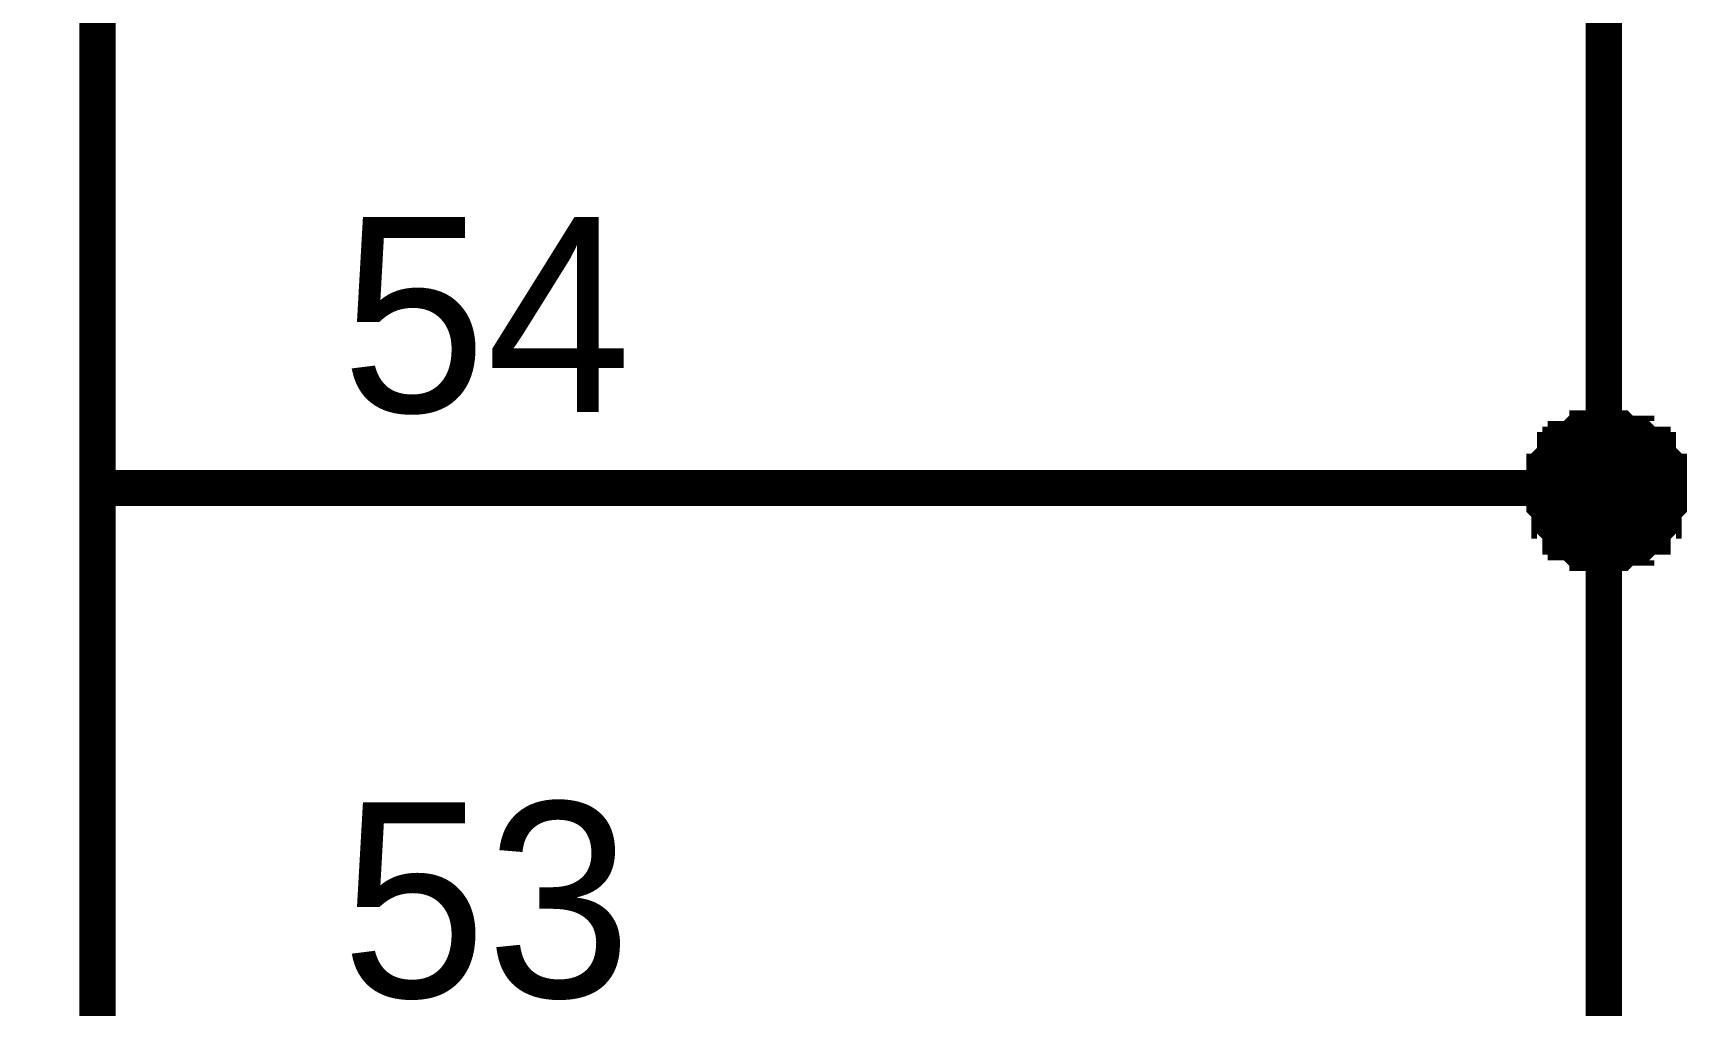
# Model space of a CAD drawing. Header units: millimetres. Extents: x 0 to 841, y 0 to 594.
# Drawn here: x 741.97 to 755.68, y 243.21 to 251.27 of the extents above; entities that cross this region are included whole.
import ezdxf

# ---------------------------------------------------------------- set-up
doc = ezdxf.new("R2010")
doc.units = ezdxf.units.MM
doc.layers.add('Sheet', color=255, linetype='Continuous')

msp = doc.modelspace()

# ---------------------------------------------------------------- linework, layer by layer
at = {"layer": 'Sheet', "const_width": 0.3}
msp.add_lwpolyline([(685.008, 322.469), (742.5, 322.469), (742.5, 147.467), (685.008, 147.467), (685.008, 322.469)], close=True, dxfattribs=at)
at = {"layer": 'Sheet'}
for points, const_width in [([(745.015, 267.489), (747.531, 267.489), (747.531, 267.489), (754.987, 267.489), (754.987, 247.5)], 0.3), ([(754.493, 247.5), (754.493, 247.545), (754.493, 247.545), (754.493, 247.59), (754.493, 247.59), (754.493, 247.635), (754.537, 247.635), (754.537, 247.68), (754.537, 247.68), (754.537, 247.725), (754.537, 247.725), (754.582, 247.77), (754.582, 247.77), (754.582, 247.814), (754.627, 247.814), (754.627, 247.814), (754.627, 247.859), (754.672, 247.859), (754.672, 247.859), (754.672, 247.904), (754.717, 247.904), (754.717, 247.904), (754.762, 247.949), (754.762, 247.949), (754.807, 247.949), (754.807, 247.949), (754.852, 247.949), (754.852, 247.994), (754.897, 247.994), (754.897, 247.994), (754.942, 247.994), (754.942, 247.994), (754.987, 247.994)], 0.3), ([(754.493, 247.5), (754.493, 247.545), (754.493, 247.545), (754.493, 247.59), (754.493, 247.59), (754.493, 247.635), (754.537, 247.635), (754.537, 247.68), (754.537, 247.68), (754.537, 247.725), (754.537, 247.725), (754.582, 247.77), (754.582, 247.77), (754.582, 247.814), (754.627, 247.814), (754.627, 247.814), (754.627, 247.859), (754.672, 247.859), (754.672, 247.859), (754.672, 247.904), (754.717, 247.904), (754.717, 247.904), (754.762, 247.949), (754.762, 247.949), (754.807, 247.949), (754.807, 247.949), (754.852, 247.949), (754.852, 247.994), (754.897, 247.994), (754.897, 247.994), (754.942, 247.994), (754.942, 247.994), (754.987, 247.994)], 0.3), ([(754.493, 247.5), (754.493, 247.545), (754.493, 247.545), (754.493, 247.59), (754.493, 247.59), (754.493, 247.635), (754.537, 247.635), (754.537, 247.68), (754.537, 247.68), (754.537, 247.725), (754.537, 247.725), (754.582, 247.77), (754.582, 247.77), (754.582, 247.814), (754.627, 247.814), (754.627, 247.814), (754.627, 247.859), (754.672, 247.859), (754.672, 247.859), (754.672, 247.904), (754.717, 247.904), (754.717, 247.904), (754.762, 247.949), (754.762, 247.949), (754.807, 247.949), (754.807, 247.949), (754.852, 247.949), (754.852, 247.994), (754.897, 247.994), (754.897, 247.994), (754.942, 247.994), (754.942, 247.994), (754.987, 247.994)], 0.3), ([(754.493, 247.5), (754.493, 247.545), (754.493, 247.545), (754.493, 247.59), (754.493, 247.59), (754.493, 247.635), (754.537, 247.635), (754.537, 247.68), (754.537, 247.68), (754.537, 247.725), (754.537, 247.725), (754.582, 247.77), (754.582, 247.77), (754.582, 247.814), (754.627, 247.814), (754.627, 247.814), (754.627, 247.859), (754.672, 247.859), (754.672, 247.859), (754.672, 247.904), (754.717, 247.904), (754.717, 247.904), (754.762, 247.949), (754.762, 247.949), (754.807, 247.949), (754.807, 247.949), (754.852, 247.949), (754.852, 247.994), (754.897, 247.994), (754.897, 247.994), (754.942, 247.994), (754.942, 247.994), (754.987, 247.994)], 0.3), ([(754.493, 247.5), (754.493, 247.545), (754.493, 247.545), (754.493, 247.59), (754.493, 247.59), (754.493, 247.635), (754.537, 247.635), (754.537, 247.68), (754.537, 247.68), (754.537, 247.725), (754.537, 247.725), (754.582, 247.77), (754.582, 247.77), (754.582, 247.814), (754.627, 247.814), (754.627, 247.814), (754.627, 247.859), (754.672, 247.859), (754.672, 247.859), (754.672, 247.904), (754.717, 247.904), (754.717, 247.904), (754.762, 247.949), (754.762, 247.949), (754.807, 247.949), (754.807, 247.949), (754.852, 247.949), (754.852, 247.994), (754.897, 247.994), (754.897, 247.994), (754.942, 247.994), (754.942, 247.994), (754.987, 247.994)], 0.3), ([(754.493, 247.5), (754.493, 247.545), (754.493, 247.545), (754.493, 247.59), (754.493, 247.59), (754.493, 247.635), (754.537, 247.635), (754.537, 247.68), (754.537, 247.68), (754.537, 247.725), (754.537, 247.725), (754.582, 247.77), (754.582, 247.77), (754.582, 247.814), (754.627, 247.814), (754.627, 247.814), (754.627, 247.859), (754.672, 247.859), (754.672, 247.859), (754.672, 247.904), (754.717, 247.904), (754.717, 247.904), (754.762, 247.949), (754.762, 247.949), (754.807, 247.949), (754.807, 247.949), (754.852, 247.949), (754.852, 247.994), (754.897, 247.994), (754.897, 247.994), (754.942, 247.994), (754.942, 247.994), (754.987, 247.994)], 0.3), ([(754.987, 247.994), (754.987, 247.994)], 0.3), ([(754.987, 247.994), (755.032, 247.994), (755.032, 247.994), (755.076, 247.994), (755.121, 247.994), (755.121, 247.994), (755.166, 247.949), (755.166, 247.949), (755.211, 247.949), (755.211, 247.949), (755.256, 247.949), (755.256, 247.904), (755.301, 247.904), (755.301, 247.904), (755.346, 247.859), (755.346, 247.859), (755.391, 247.859), (755.391, 247.814), (755.391, 247.814), (755.436, 247.814), (755.436, 247.77), (755.436, 247.77), (755.481, 247.725), (755.481, 247.725), (755.481, 247.68), (755.481, 247.68), (755.481, 247.635), (755.526, 247.635), (755.526, 247.59), (755.526, 247.59), (755.526, 247.545), (755.526, 247.545), (755.526, 247.5)], 0.3), ([(754.987, 247.994), (754.987, 247.994)], 0.3), ([(754.987, 247.994), (755.032, 247.994), (755.032, 247.994), (755.076, 247.994), (755.121, 247.994), (755.121, 247.994), (755.166, 247.949), (755.166, 247.949), (755.211, 247.949), (755.211, 247.949), (755.256, 247.949), (755.256, 247.904), (755.301, 247.904), (755.301, 247.904), (755.346, 247.859), (755.346, 247.859), (755.391, 247.859), (755.391, 247.814), (755.391, 247.814), (755.436, 247.814), (755.436, 247.77), (755.436, 247.77), (755.481, 247.725), (755.481, 247.725), (755.481, 247.68), (755.481, 247.68), (755.481, 247.635), (755.526, 247.635), (755.526, 247.59), (755.526, 247.59), (755.526, 247.545), (755.526, 247.545), (755.526, 247.5)], 0.3), ([(754.987, 247.994), (754.987, 247.994)], 0.3), ([(754.987, 247.994), (755.032, 247.994), (755.032, 247.994), (755.076, 247.994), (755.121, 247.994), (755.121, 247.994), (755.166, 247.949), (755.166, 247.949), (755.211, 247.949), (755.211, 247.949), (755.256, 247.949), (755.256, 247.904), (755.301, 247.904), (755.301, 247.904), (755.346, 247.859), (755.346, 247.859), (755.391, 247.859), (755.391, 247.814), (755.391, 247.814), (755.436, 247.814), (755.436, 247.77), (755.436, 247.77), (755.481, 247.725), (755.481, 247.725), (755.481, 247.68), (755.481, 247.68), (755.481, 247.635), (755.526, 247.635), (755.526, 247.59), (755.526, 247.59), (755.526, 247.545), (755.526, 247.545), (755.526, 247.5)], 0.3), ([(754.987, 247.994), (754.987, 247.994)], 0.3), ([(754.987, 247.994), (755.032, 247.994), (755.032, 247.994), (755.076, 247.994), (755.121, 247.994), (755.121, 247.994), (755.166, 247.949), (755.166, 247.949), (755.211, 247.949), (755.211, 247.949), (755.256, 247.949), (755.256, 247.904), (755.301, 247.904), (755.301, 247.904), (755.346, 247.859), (755.346, 247.859), (755.391, 247.859), (755.391, 247.814), (755.391, 247.814), (755.436, 247.814), (755.436, 247.77), (755.436, 247.77), (755.481, 247.725), (755.481, 247.725), (755.481, 247.68), (755.481, 247.68), (755.481, 247.635), (755.526, 247.635), (755.526, 247.59), (755.526, 247.59), (755.526, 247.545), (755.526, 247.545), (755.526, 247.5)], 0.3), ([(754.987, 247.994), (754.987, 247.994)], 0.3), ([(754.987, 247.994), (755.032, 247.994), (755.032, 247.994), (755.076, 247.994), (755.121, 247.994), (755.121, 247.994), (755.166, 247.949), (755.166, 247.949), (755.211, 247.949), (755.211, 247.949), (755.256, 247.949), (755.256, 247.904), (755.301, 247.904), (755.301, 247.904), (755.346, 247.859), (755.346, 247.859), (755.391, 247.859), (755.391, 247.814), (755.391, 247.814), (755.436, 247.814), (755.436, 247.77), (755.436, 247.77), (755.481, 247.725), (755.481, 247.725), (755.481, 247.68), (755.481, 247.68), (755.481, 247.635), (755.526, 247.635), (755.526, 247.59), (755.526, 247.59), (755.526, 247.545), (755.526, 247.545), (755.526, 247.5)], 0.3), ([(754.987, 247.994), (754.987, 247.994)], 0.3), ([(754.987, 247.994), (755.032, 247.994), (755.032, 247.994), (755.076, 247.994), (755.121, 247.994), (755.121, 247.994), (755.166, 247.949), (755.166, 247.949), (755.211, 247.949), (755.211, 247.949), (755.256, 247.949), (755.256, 247.904), (755.301, 247.904), (755.301, 247.904), (755.346, 247.859), (755.346, 247.859), (755.391, 247.859), (755.391, 247.814), (755.391, 247.814), (755.436, 247.814), (755.436, 247.77), (755.436, 247.77), (755.481, 247.725), (755.481, 247.725), (755.481, 247.68), (755.481, 247.68), (755.481, 247.635), (755.526, 247.635), (755.526, 247.59), (755.526, 247.59), (755.526, 247.545), (755.526, 247.545), (755.526, 247.5)], 0.3), ([(754.493, 247.5), (754.493, 247.545), (754.493, 247.545), (754.493, 247.59), (754.493, 247.59), (754.493, 247.635), (754.537, 247.635), (754.537, 247.68), (754.537, 247.68), (754.537, 247.725), (754.537, 247.725), (754.582, 247.77), (754.582, 247.77), (754.582, 247.814), (754.627, 247.814), (754.627, 247.814), (754.627, 247.859), (754.672, 247.859), (754.672, 247.859), (754.672, 247.904), (754.717, 247.904), (754.717, 247.904), (754.762, 247.949), (754.762, 247.949), (754.807, 247.949), (754.807, 247.949), (754.852, 247.949), (754.852, 247.994), (754.897, 247.994), (754.897, 247.994), (754.942, 247.994), (754.942, 247.994), (754.987, 247.994)], 0.0991), ([(754.493, 247.5), (754.493, 247.545), (754.493, 247.545), (754.493, 247.59), (754.493, 247.59), (754.493, 247.635), (754.537, 247.635), (754.537, 247.68), (754.537, 247.68), (754.537, 247.725), (754.537, 247.725), (754.582, 247.77), (754.582, 247.77), (754.582, 247.814), (754.627, 247.814), (754.627, 247.814), (754.627, 247.859), (754.672, 247.859), (754.672, 247.859), (754.672, 247.904), (754.717, 247.904), (754.717, 247.904), (754.762, 247.949), (754.762, 247.949), (754.807, 247.949), (754.807, 247.949), (754.852, 247.949), (754.852, 247.994), (754.897, 247.994), (754.897, 247.994), (754.942, 247.994), (754.942, 247.994), (754.987, 247.994)], 0.0991), ([(754.493, 247.5), (754.493, 247.545), (754.493, 247.545), (754.493, 247.59), (754.493, 247.59), (754.493, 247.635), (754.537, 247.635), (754.537, 247.68), (754.537, 247.68), (754.537, 247.725), (754.537, 247.725), (754.582, 247.77), (754.582, 247.77), (754.582, 247.814), (754.627, 247.814), (754.627, 247.814), (754.627, 247.859), (754.672, 247.859), (754.672, 247.859), (754.672, 247.904), (754.717, 247.904), (754.717, 247.904), (754.762, 247.949), (754.762, 247.949), (754.807, 247.949), (754.807, 247.949), (754.852, 247.949), (754.852, 247.994), (754.897, 247.994), (754.897, 247.994), (754.942, 247.994), (754.942, 247.994), (754.987, 247.994)], 0.0991), ([(754.493, 247.5), (754.493, 247.545), (754.493, 247.545), (754.493, 247.59), (754.493, 247.59), (754.493, 247.635), (754.537, 247.635), (754.537, 247.68), (754.537, 247.68), (754.537, 247.725), (754.537, 247.725), (754.582, 247.77), (754.582, 247.77), (754.582, 247.814), (754.627, 247.814), (754.627, 247.814), (754.627, 247.859), (754.672, 247.859), (754.672, 247.859), (754.672, 247.904), (754.717, 247.904), (754.717, 247.904), (754.762, 247.949), (754.762, 247.949), (754.807, 247.949), (754.807, 247.949), (754.852, 247.949), (754.852, 247.994), (754.897, 247.994), (754.897, 247.994), (754.942, 247.994), (754.942, 247.994), (754.987, 247.994)], 0.0991), ([(754.493, 247.5), (754.493, 247.545), (754.493, 247.545), (754.493, 247.59), (754.493, 247.59), (754.493, 247.635), (754.537, 247.635), (754.537, 247.68), (754.537, 247.68), (754.537, 247.725), (754.537, 247.725), (754.582, 247.77), (754.582, 247.77), (754.582, 247.814), (754.627, 247.814), (754.627, 247.814), (754.627, 247.859), (754.672, 247.859), (754.672, 247.859), (754.672, 247.904), (754.717, 247.904), (754.717, 247.904), (754.762, 247.949), (754.762, 247.949), (754.807, 247.949), (754.807, 247.949), (754.852, 247.949), (754.852, 247.994), (754.897, 247.994), (754.897, 247.994), (754.942, 247.994), (754.942, 247.994), (754.987, 247.994)], 0.0991), ([(754.493, 247.5), (754.493, 247.545), (754.493, 247.545), (754.493, 247.59), (754.493, 247.59), (754.493, 247.635), (754.537, 247.635), (754.537, 247.68), (754.537, 247.68), (754.537, 247.725), (754.537, 247.725), (754.582, 247.77), (754.582, 247.77), (754.582, 247.814), (754.627, 247.814), (754.627, 247.814), (754.627, 247.859), (754.672, 247.859), (754.672, 247.859), (754.672, 247.904), (754.717, 247.904), (754.717, 247.904), (754.762, 247.949), (754.762, 247.949), (754.807, 247.949), (754.807, 247.949), (754.852, 247.949), (754.852, 247.994), (754.897, 247.994), (754.897, 247.994), (754.942, 247.994), (754.942, 247.994), (754.987, 247.994)], 0.0991), ([(754.987, 247.994), (754.987, 247.994)], 0.0991), ([(754.987, 247.994), (755.032, 247.994), (755.032, 247.994), (755.076, 247.994), (755.121, 247.994), (755.121, 247.994), (755.166, 247.949), (755.166, 247.949), (755.211, 247.949), (755.211, 247.949), (755.256, 247.949), (755.256, 247.904), (755.301, 247.904), (755.301, 247.904), (755.346, 247.859), (755.346, 247.859), (755.391, 247.859), (755.391, 247.814), (755.391, 247.814), (755.436, 247.814), (755.436, 247.77), (755.436, 247.77), (755.481, 247.725), (755.481, 247.725), (755.481, 247.68), (755.481, 247.68), (755.481, 247.635), (755.526, 247.635), (755.526, 247.59), (755.526, 247.59), (755.526, 247.545), (755.526, 247.545), (755.526, 247.5)], 0.0991), ([(754.987, 247.994), (754.987, 247.994)], 0.0991), ([(754.987, 247.994), (755.032, 247.994), (755.032, 247.994), (755.076, 247.994), (755.121, 247.994), (755.121, 247.994), (755.166, 247.949), (755.166, 247.949), (755.211, 247.949), (755.211, 247.949), (755.256, 247.949), (755.256, 247.904), (755.301, 247.904), (755.301, 247.904), (755.346, 247.859), (755.346, 247.859), (755.391, 247.859), (755.391, 247.814), (755.391, 247.814), (755.436, 247.814), (755.436, 247.77), (755.436, 247.77), (755.481, 247.725), (755.481, 247.725), (755.481, 247.68), (755.481, 247.68), (755.481, 247.635), (755.526, 247.635), (755.526, 247.59), (755.526, 247.59), (755.526, 247.545), (755.526, 247.545), (755.526, 247.5)], 0.0991), ([(754.987, 247.994), (754.987, 247.994)], 0.0991), ([(754.987, 247.994), (755.032, 247.994), (755.032, 247.994), (755.076, 247.994), (755.121, 247.994), (755.121, 247.994), (755.166, 247.949), (755.166, 247.949), (755.211, 247.949), (755.211, 247.949), (755.256, 247.949), (755.256, 247.904), (755.301, 247.904), (755.301, 247.904), (755.346, 247.859), (755.346, 247.859), (755.391, 247.859), (755.391, 247.814), (755.391, 247.814), (755.436, 247.814), (755.436, 247.77), (755.436, 247.77), (755.481, 247.725), (755.481, 247.725), (755.481, 247.68), (755.481, 247.68), (755.481, 247.635), (755.526, 247.635), (755.526, 247.59), (755.526, 247.59), (755.526, 247.545), (755.526, 247.545), (755.526, 247.5)], 0.0991), ([(754.987, 247.994), (754.987, 247.994)], 0.0991), ([(754.987, 247.994), (755.032, 247.994), (755.032, 247.994), (755.076, 247.994), (755.121, 247.994), (755.121, 247.994), (755.166, 247.949), (755.166, 247.949), (755.211, 247.949), (755.211, 247.949), (755.256, 247.949), (755.256, 247.904), (755.301, 247.904), (755.301, 247.904), (755.346, 247.859), (755.346, 247.859), (755.391, 247.859), (755.391, 247.814), (755.391, 247.814), (755.436, 247.814), (755.436, 247.77), (755.436, 247.77), (755.481, 247.725), (755.481, 247.725), (755.481, 247.68), (755.481, 247.68), (755.481, 247.635), (755.526, 247.635), (755.526, 247.59), (755.526, 247.59), (755.526, 247.545), (755.526, 247.545), (755.526, 247.5)], 0.0991), ([(754.987, 247.994), (754.987, 247.994)], 0.0991), ([(754.987, 247.994), (755.032, 247.994), (755.032, 247.994), (755.076, 247.994), (755.121, 247.994), (755.121, 247.994), (755.166, 247.949), (755.166, 247.949), (755.211, 247.949), (755.211, 247.949), (755.256, 247.949), (755.256, 247.904), (755.301, 247.904), (755.301, 247.904), (755.346, 247.859), (755.346, 247.859), (755.391, 247.859), (755.391, 247.814), (755.391, 247.814), (755.436, 247.814), (755.436, 247.77), (755.436, 247.77), (755.481, 247.725), (755.481, 247.725), (755.481, 247.68), (755.481, 247.68), (755.481, 247.635), (755.526, 247.635), (755.526, 247.59), (755.526, 247.59), (755.526, 247.545), (755.526, 247.545), (755.526, 247.5)], 0.0991), ([(754.987, 247.994), (754.987, 247.994)], 0.0991), ([(754.987, 247.994), (755.032, 247.994), (755.032, 247.994), (755.076, 247.994), (755.121, 247.994), (755.121, 247.994), (755.166, 247.949), (755.166, 247.949), (755.211, 247.949), (755.211, 247.949), (755.256, 247.949), (755.256, 247.904), (755.301, 247.904), (755.301, 247.904), (755.346, 247.859), (755.346, 247.859), (755.391, 247.859), (755.391, 247.814), (755.391, 247.814), (755.436, 247.814), (755.436, 247.77), (755.436, 247.77), (755.481, 247.725), (755.481, 247.725), (755.481, 247.68), (755.481, 247.68), (755.481, 247.635), (755.526, 247.635), (755.526, 247.59), (755.526, 247.59), (755.526, 247.545), (755.526, 247.545), (755.526, 247.5)], 0.0991), ([(742.5, 247.5), (745.015, 247.5)], 0.3), ([(745.015, 247.5), (750.091, 247.5), (750.091, 247.5), (754.987, 247.5)], 0.3), ([(754.987, 246.961), (754.942, 246.961), (754.942, 246.961), (754.897, 246.961), (754.897, 246.961), (754.852, 246.961), (754.852, 247.006), (754.807, 247.006), (754.807, 247.006), (754.762, 247.006), (754.762, 247.006), (754.717, 247.051), (754.717, 247.051), (754.672, 247.051), (754.672, 247.096), (754.672, 247.096), (754.627, 247.096), (754.627, 247.141), (754.627, 247.141), (754.582, 247.186), (754.582, 247.186), (754.582, 247.23), (754.537, 247.23), (754.537, 247.275), (754.537, 247.275), (754.537, 247.32), (754.537, 247.32), (754.493, 247.365), (754.493, 247.365), (754.493, 247.41), (754.493, 247.455), (754.493, 247.455), (754.493, 247.5)], 0.3), ([(754.493, 247.5), (754.493, 247.5)], 0.3), ([(754.987, 246.961), (754.942, 246.961), (754.942, 246.961), (754.897, 246.961), (754.897, 246.961), (754.852, 246.961), (754.852, 247.006), (754.807, 247.006), (754.807, 247.006), (754.762, 247.006), (754.762, 247.006), (754.717, 247.051), (754.717, 247.051), (754.672, 247.051), (754.672, 247.096), (754.672, 247.096), (754.627, 247.096), (754.627, 247.141), (754.627, 247.141), (754.582, 247.186), (754.582, 247.186), (754.582, 247.23), (754.537, 247.23), (754.537, 247.275), (754.537, 247.275), (754.537, 247.32), (754.537, 247.32), (754.493, 247.365), (754.493, 247.365), (754.493, 247.41), (754.493, 247.455), (754.493, 247.455), (754.493, 247.5)], 0.3), ([(754.493, 247.5), (754.493, 247.5)], 0.3), ([(754.987, 246.961), (754.942, 246.961), (754.942, 246.961), (754.897, 246.961), (754.897, 246.961), (754.852, 246.961), (754.852, 247.006), (754.807, 247.006), (754.807, 247.006), (754.762, 247.006), (754.762, 247.006), (754.717, 247.051), (754.717, 247.051), (754.672, 247.051), (754.672, 247.096), (754.672, 247.096), (754.627, 247.096), (754.627, 247.141), (754.627, 247.141), (754.582, 247.186), (754.582, 247.186), (754.582, 247.23), (754.537, 247.23), (754.537, 247.275), (754.537, 247.275), (754.537, 247.32), (754.537, 247.32), (754.493, 247.365), (754.493, 247.365), (754.493, 247.41), (754.493, 247.455), (754.493, 247.455), (754.493, 247.5)], 0.3), ([(754.493, 247.5), (754.493, 247.5)], 0.3), ([(754.987, 246.961), (754.942, 246.961), (754.942, 246.961), (754.897, 246.961), (754.897, 246.961), (754.852, 246.961), (754.852, 247.006), (754.807, 247.006), (754.807, 247.006), (754.762, 247.006), (754.762, 247.006), (754.717, 247.051), (754.717, 247.051), (754.672, 247.051), (754.672, 247.096), (754.672, 247.096), (754.627, 247.096), (754.627, 247.141), (754.627, 247.141), (754.582, 247.186), (754.582, 247.186), (754.582, 247.23), (754.537, 247.23), (754.537, 247.275), (754.537, 247.275), (754.537, 247.32), (754.537, 247.32), (754.493, 247.365), (754.493, 247.365), (754.493, 247.41), (754.493, 247.455), (754.493, 247.455), (754.493, 247.5)], 0.3), ([(754.493, 247.5), (754.493, 247.5)], 0.3), ([(754.987, 246.961), (754.942, 246.961), (754.942, 246.961), (754.897, 246.961), (754.897, 246.961), (754.852, 246.961), (754.852, 247.006), (754.807, 247.006), (754.807, 247.006), (754.762, 247.006), (754.762, 247.006), (754.717, 247.051), (754.717, 247.051), (754.672, 247.051), (754.672, 247.096), (754.672, 247.096), (754.627, 247.096), (754.627, 247.141), (754.627, 247.141), (754.582, 247.186), (754.582, 247.186), (754.582, 247.23), (754.537, 247.23), (754.537, 247.275), (754.537, 247.275), (754.537, 247.32), (754.537, 247.32), (754.493, 247.365), (754.493, 247.365), (754.493, 247.41), (754.493, 247.455), (754.493, 247.455), (754.493, 247.5)], 0.3), ([(754.493, 247.5), (754.493, 247.5)], 0.3), ([(754.987, 246.961), (754.942, 246.961), (754.942, 246.961), (754.897, 246.961), (754.897, 246.961), (754.852, 246.961), (754.852, 247.006), (754.807, 247.006), (754.807, 247.006), (754.762, 247.006), (754.762, 247.006), (754.717, 247.051), (754.717, 247.051), (754.672, 247.051), (754.672, 247.096), (754.672, 247.096), (754.627, 247.096), (754.627, 247.141), (754.627, 247.141), (754.582, 247.186), (754.582, 247.186), (754.582, 247.23), (754.537, 247.23), (754.537, 247.275), (754.537, 247.275), (754.537, 247.32), (754.537, 247.32), (754.493, 247.365), (754.493, 247.365), (754.493, 247.41), (754.493, 247.455), (754.493, 247.455), (754.493, 247.5)], 0.3), ([(754.493, 247.5), (754.493, 247.5)], 0.3), ([(755.526, 247.5), (755.526, 247.455), (755.526, 247.455), (755.526, 247.41), (755.526, 247.365), (755.526, 247.365), (755.481, 247.32), (755.481, 247.32), (755.481, 247.275), (755.481, 247.275), (755.481, 247.23), (755.436, 247.23), (755.436, 247.186), (755.436, 247.186), (755.391, 247.141), (755.391, 247.141), (755.391, 247.096), (755.346, 247.096), (755.346, 247.096), (755.301, 247.051), (755.301, 247.051), (755.256, 247.051), (755.256, 247.006), (755.211, 247.006), (755.211, 247.006), (755.166, 247.006), (755.166, 247.006), (755.121, 246.961), (755.121, 246.961), (755.076, 246.961), (755.032, 246.961), (755.032, 246.961), (754.987, 246.961)], 0.3), ([(755.526, 247.5), (755.526, 247.455), (755.526, 247.455), (755.526, 247.41), (755.526, 247.365), (755.526, 247.365), (755.481, 247.32), (755.481, 247.32), (755.481, 247.275), (755.481, 247.275), (755.481, 247.23), (755.436, 247.23), (755.436, 247.186), (755.436, 247.186), (755.391, 247.141), (755.391, 247.141), (755.391, 247.096), (755.346, 247.096), (755.346, 247.096), (755.301, 247.051), (755.301, 247.051), (755.256, 247.051), (755.256, 247.006), (755.211, 247.006), (755.211, 247.006), (755.166, 247.006), (755.166, 247.006), (755.121, 246.961), (755.121, 246.961), (755.076, 246.961), (755.032, 246.961), (755.032, 246.961), (754.987, 246.961)], 0.3), ([(754.987, 247.5), (754.987, 242.469), (754.987, 207.478), (754.987, 202.492), (754.987, 197.461), (754.987, 172.486), (754.987, 142.481), (754.987, 139.966)], 0.3), ([(755.526, 247.5), (755.526, 247.455), (755.526, 247.455), (755.526, 247.41), (755.526, 247.365), (755.526, 247.365), (755.481, 247.32), (755.481, 247.32), (755.481, 247.275), (755.481, 247.275), (755.481, 247.23), (755.436, 247.23), (755.436, 247.186), (755.436, 247.186), (755.391, 247.141), (755.391, 247.141), (755.391, 247.096), (755.346, 247.096), (755.346, 247.096), (755.301, 247.051), (755.301, 247.051), (755.256, 247.051), (755.256, 247.006), (755.211, 247.006), (755.211, 247.006), (755.166, 247.006), (755.166, 247.006), (755.121, 246.961), (755.121, 246.961), (755.076, 246.961), (755.032, 246.961), (755.032, 246.961), (754.987, 246.961)], 0.3), ([(755.526, 247.5), (755.526, 247.455), (755.526, 247.455), (755.526, 247.41), (755.526, 247.365), (755.526, 247.365), (755.481, 247.32), (755.481, 247.32), (755.481, 247.275), (755.481, 247.275), (755.481, 247.23), (755.436, 247.23), (755.436, 247.186), (755.436, 247.186), (755.391, 247.141), (755.391, 247.141), (755.391, 247.096), (755.346, 247.096), (755.346, 247.096), (755.301, 247.051), (755.301, 247.051), (755.256, 247.051), (755.256, 247.006), (755.211, 247.006), (755.211, 247.006), (755.166, 247.006), (755.166, 247.006), (755.121, 246.961), (755.121, 246.961), (755.076, 246.961), (755.032, 246.961), (755.032, 246.961), (754.987, 246.961)], 0.3), ([(755.526, 247.5), (755.526, 247.455), (755.526, 247.455), (755.526, 247.41), (755.526, 247.365), (755.526, 247.365), (755.481, 247.32), (755.481, 247.32), (755.481, 247.275), (755.481, 247.275), (755.481, 247.23), (755.436, 247.23), (755.436, 247.186), (755.436, 247.186), (755.391, 247.141), (755.391, 247.141), (755.391, 247.096), (755.346, 247.096), (755.346, 247.096), (755.301, 247.051), (755.301, 247.051), (755.256, 247.051), (755.256, 247.006), (755.211, 247.006), (755.211, 247.006), (755.166, 247.006), (755.166, 247.006), (755.121, 246.961), (755.121, 246.961), (755.076, 246.961), (755.032, 246.961), (755.032, 246.961), (754.987, 246.961)], 0.3), ([(755.526, 247.5), (755.526, 247.455), (755.526, 247.455), (755.526, 247.41), (755.526, 247.365), (755.526, 247.365), (755.481, 247.32), (755.481, 247.32), (755.481, 247.275), (755.481, 247.275), (755.481, 247.23), (755.436, 247.23), (755.436, 247.186), (755.436, 247.186), (755.391, 247.141), (755.391, 247.141), (755.391, 247.096), (755.346, 247.096), (755.346, 247.096), (755.301, 247.051), (755.301, 247.051), (755.256, 247.051), (755.256, 247.006), (755.211, 247.006), (755.211, 247.006), (755.166, 247.006), (755.166, 247.006), (755.121, 246.961), (755.121, 246.961), (755.076, 246.961), (755.032, 246.961), (755.032, 246.961), (754.987, 246.961)], 0.3), ([(755.526, 247.5), (755.526, 247.5), (755.526, 247.5), (755.526, 247.5), (755.526, 247.5), (755.526, 247.5), (755.526, 247.5), (755.526, 247.5), (755.526, 247.5), (755.526, 247.5), (755.526, 247.5), (755.526, 247.5), (755.526, 247.5), (755.526, 247.5), (755.526, 247.5), (755.526, 247.5), (755.526, 247.5), (755.526, 247.5), (755.526, 247.5), (755.526, 247.5), (755.526, 247.5), (755.526, 247.5), (755.526, 247.5), (755.526, 247.5), (755.526, 247.5), (755.526, 247.5), (755.526, 247.5), (755.526, 247.5), (755.526, 247.5), (755.526, 247.5), (755.526, 247.5), (755.526, 247.5), (755.526, 247.5)], 0.3), ([(755.526, 247.5), (755.526, 247.5)], 0.3), ([(755.526, 247.5), (755.526, 247.5), (755.526, 247.5), (755.526, 247.5), (755.526, 247.5), (755.526, 247.5), (755.526, 247.5), (755.526, 247.5), (755.526, 247.5), (755.526, 247.5), (755.526, 247.5), (755.526, 247.5), (755.526, 247.5), (755.526, 247.5), (755.526, 247.5), (755.526, 247.5), (755.526, 247.5), (755.526, 247.5), (755.526, 247.5), (755.526, 247.5), (755.526, 247.5), (755.526, 247.5), (755.526, 247.5), (755.526, 247.5), (755.526, 247.5), (755.526, 247.5), (755.526, 247.5), (755.526, 247.5), (755.526, 247.5), (755.526, 247.5), (755.526, 247.5), (755.526, 247.5), (755.526, 247.5)], 0.3), ([(755.526, 247.5), (755.526, 247.5)], 0.3), ([(755.526, 247.5), (755.526, 247.5), (755.526, 247.5), (755.526, 247.5), (755.526, 247.5), (755.526, 247.5), (755.526, 247.5), (755.526, 247.5), (755.526, 247.5), (755.526, 247.5), (755.526, 247.5), (755.526, 247.5), (755.526, 247.5), (755.526, 247.5), (755.526, 247.5), (755.526, 247.5), (755.526, 247.5), (755.526, 247.5), (755.526, 247.5), (755.526, 247.5), (755.526, 247.5), (755.526, 247.5), (755.526, 247.5), (755.526, 247.5), (755.526, 247.5), (755.526, 247.5), (755.526, 247.5), (755.526, 247.5), (755.526, 247.5), (755.526, 247.5), (755.526, 247.5), (755.526, 247.5), (755.526, 247.5)], 0.3), ([(755.526, 247.5), (755.526, 247.5)], 0.3), ([(755.526, 247.5), (755.526, 247.5), (755.526, 247.5), (755.526, 247.5), (755.526, 247.5), (755.526, 247.5), (755.526, 247.5), (755.526, 247.5), (755.526, 247.5), (755.526, 247.5), (755.526, 247.5), (755.526, 247.5), (755.526, 247.5), (755.526, 247.5), (755.526, 247.5), (755.526, 247.5), (755.526, 247.5), (755.526, 247.5), (755.526, 247.5), (755.526, 247.5), (755.526, 247.5), (755.526, 247.5), (755.526, 247.5), (755.526, 247.5), (755.526, 247.5), (755.526, 247.5), (755.526, 247.5), (755.526, 247.5), (755.526, 247.5), (755.526, 247.5), (755.526, 247.5), (755.526, 247.5), (755.526, 247.5)], 0.3), ([(755.526, 247.5), (755.526, 247.5)], 0.3), ([(755.526, 247.5), (755.526, 247.5), (755.526, 247.5), (755.526, 247.5), (755.526, 247.5), (755.526, 247.5), (755.526, 247.5), (755.526, 247.5), (755.526, 247.5), (755.526, 247.5), (755.526, 247.5), (755.526, 247.5), (755.526, 247.5), (755.526, 247.5), (755.526, 247.5), (755.526, 247.5), (755.526, 247.5), (755.526, 247.5), (755.526, 247.5), (755.526, 247.5), (755.526, 247.5), (755.526, 247.5), (755.526, 247.5), (755.526, 247.5), (755.526, 247.5), (755.526, 247.5), (755.526, 247.5), (755.526, 247.5), (755.526, 247.5), (755.526, 247.5), (755.526, 247.5), (755.526, 247.5), (755.526, 247.5)], 0.3), ([(755.526, 247.5), (755.526, 247.5)], 0.3), ([(755.526, 247.5), (755.526, 247.5), (755.526, 247.5), (755.526, 247.5), (755.526, 247.5), (755.526, 247.5), (755.526, 247.5), (755.526, 247.5), (755.526, 247.5), (755.526, 247.5), (755.526, 247.5), (755.526, 247.5), (755.526, 247.5), (755.526, 247.5), (755.526, 247.5), (755.526, 247.5), (755.526, 247.5), (755.526, 247.5), (755.526, 247.5), (755.526, 247.5), (755.526, 247.5), (755.526, 247.5), (755.526, 247.5), (755.526, 247.5), (755.526, 247.5), (755.526, 247.5), (755.526, 247.5), (755.526, 247.5), (755.526, 247.5), (755.526, 247.5), (755.526, 247.5), (755.526, 247.5), (755.526, 247.5)], 0.3), ([(755.526, 247.5), (755.526, 247.5)], 0.3), ([(754.987, 246.961), (754.942, 246.961), (754.942, 246.961), (754.897, 246.961), (754.897, 246.961), (754.852, 246.961), (754.852, 247.006), (754.807, 247.006), (754.807, 247.006), (754.762, 247.006), (754.762, 247.006), (754.717, 247.051), (754.717, 247.051), (754.672, 247.051), (754.672, 247.096), (754.672, 247.096), (754.627, 247.096), (754.627, 247.141), (754.627, 247.141), (754.582, 247.186), (754.582, 247.186), (754.582, 247.23), (754.537, 247.23), (754.537, 247.275), (754.537, 247.275), (754.537, 247.32), (754.537, 247.32), (754.493, 247.365), (754.493, 247.365), (754.493, 247.41), (754.493, 247.455), (754.493, 247.455), (754.493, 247.5)], 0.0991), ([(754.493, 247.5), (754.493, 247.5)], 0.0991), ([(754.987, 246.961), (754.942, 246.961), (754.942, 246.961), (754.897, 246.961), (754.897, 246.961), (754.852, 246.961), (754.852, 247.006), (754.807, 247.006), (754.807, 247.006), (754.762, 247.006), (754.762, 247.006), (754.717, 247.051), (754.717, 247.051), (754.672, 247.051), (754.672, 247.096), (754.672, 247.096), (754.627, 247.096), (754.627, 247.141), (754.627, 247.141), (754.582, 247.186), (754.582, 247.186), (754.582, 247.23), (754.537, 247.23), (754.537, 247.275), (754.537, 247.275), (754.537, 247.32), (754.537, 247.32), (754.493, 247.365), (754.493, 247.365), (754.493, 247.41), (754.493, 247.455), (754.493, 247.455), (754.493, 247.5)], 0.0991), ([(754.493, 247.5), (754.493, 247.5)], 0.0991), ([(754.987, 246.961), (754.942, 246.961), (754.942, 246.961), (754.897, 246.961), (754.897, 246.961), (754.852, 246.961), (754.852, 247.006), (754.807, 247.006), (754.807, 247.006), (754.762, 247.006), (754.762, 247.006), (754.717, 247.051), (754.717, 247.051), (754.672, 247.051), (754.672, 247.096), (754.672, 247.096), (754.627, 247.096), (754.627, 247.141), (754.627, 247.141), (754.582, 247.186), (754.582, 247.186), (754.582, 247.23), (754.537, 247.23), (754.537, 247.275), (754.537, 247.275), (754.537, 247.32), (754.537, 247.32), (754.493, 247.365), (754.493, 247.365), (754.493, 247.41), (754.493, 247.455), (754.493, 247.455), (754.493, 247.5)], 0.0991), ([(754.493, 247.5), (754.493, 247.5)], 0.0991), ([(754.987, 246.961), (754.942, 246.961), (754.942, 246.961), (754.897, 246.961), (754.897, 246.961), (754.852, 246.961), (754.852, 247.006), (754.807, 247.006), (754.807, 247.006), (754.762, 247.006), (754.762, 247.006), (754.717, 247.051), (754.717, 247.051), (754.672, 247.051), (754.672, 247.096), (754.672, 247.096), (754.627, 247.096), (754.627, 247.141), (754.627, 247.141), (754.582, 247.186), (754.582, 247.186), (754.582, 247.23), (754.537, 247.23), (754.537, 247.275), (754.537, 247.275), (754.537, 247.32), (754.537, 247.32), (754.493, 247.365), (754.493, 247.365), (754.493, 247.41), (754.493, 247.455), (754.493, 247.455), (754.493, 247.5)], 0.0991), ([(754.493, 247.5), (754.493, 247.5)], 0.0991), ([(754.987, 246.961), (754.942, 246.961), (754.942, 246.961), (754.897, 246.961), (754.897, 246.961), (754.852, 246.961), (754.852, 247.006), (754.807, 247.006), (754.807, 247.006), (754.762, 247.006), (754.762, 247.006), (754.717, 247.051), (754.717, 247.051), (754.672, 247.051), (754.672, 247.096), (754.672, 247.096), (754.627, 247.096), (754.627, 247.141), (754.627, 247.141), (754.582, 247.186), (754.582, 247.186), (754.582, 247.23), (754.537, 247.23), (754.537, 247.275), (754.537, 247.275), (754.537, 247.32), (754.537, 247.32), (754.493, 247.365), (754.493, 247.365), (754.493, 247.41), (754.493, 247.455), (754.493, 247.455), (754.493, 247.5)], 0.0991), ([(754.493, 247.5), (754.493, 247.5)], 0.0991), ([(754.987, 246.961), (754.942, 246.961), (754.942, 246.961), (754.897, 246.961), (754.897, 246.961), (754.852, 246.961), (754.852, 247.006), (754.807, 247.006), (754.807, 247.006), (754.762, 247.006), (754.762, 247.006), (754.717, 247.051), (754.717, 247.051), (754.672, 247.051), (754.672, 247.096), (754.672, 247.096), (754.627, 247.096), (754.627, 247.141), (754.627, 247.141), (754.582, 247.186), (754.582, 247.186), (754.582, 247.23), (754.537, 247.23), (754.537, 247.275), (754.537, 247.275), (754.537, 247.32), (754.537, 247.32), (754.493, 247.365), (754.493, 247.365), (754.493, 247.41), (754.493, 247.455), (754.493, 247.455), (754.493, 247.5)], 0.0991), ([(754.493, 247.5), (754.493, 247.5)], 0.0991), ([(755.526, 247.5), (755.526, 247.455), (755.526, 247.455), (755.526, 247.41), (755.526, 247.365), (755.526, 247.365), (755.481, 247.32), (755.481, 247.32), (755.481, 247.275), (755.481, 247.275), (755.481, 247.23), (755.436, 247.23), (755.436, 247.186), (755.436, 247.186), (755.391, 247.141), (755.391, 247.141), (755.391, 247.096), (755.346, 247.096), (755.346, 247.096), (755.301, 247.051), (755.301, 247.051), (755.256, 247.051), (755.256, 247.006), (755.211, 247.006), (755.211, 247.006), (755.166, 247.006), (755.166, 247.006), (755.121, 246.961), (755.121, 246.961), (755.076, 246.961), (755.032, 246.961), (755.032, 246.961), (754.987, 246.961)], 0.0991), ([(755.526, 247.5), (755.526, 247.455), (755.526, 247.455), (755.526, 247.41), (755.526, 247.365), (755.526, 247.365), (755.481, 247.32), (755.481, 247.32), (755.481, 247.275), (755.481, 247.275), (755.481, 247.23), (755.436, 247.23), (755.436, 247.186), (755.436, 247.186), (755.391, 247.141), (755.391, 247.141), (755.391, 247.096), (755.346, 247.096), (755.346, 247.096), (755.301, 247.051), (755.301, 247.051), (755.256, 247.051), (755.256, 247.006), (755.211, 247.006), (755.211, 247.006), (755.166, 247.006), (755.166, 247.006), (755.121, 246.961), (755.121, 246.961), (755.076, 246.961), (755.032, 246.961), (755.032, 246.961), (754.987, 246.961)], 0.0991), ([(755.526, 247.5), (755.526, 247.455), (755.526, 247.455), (755.526, 247.41), (755.526, 247.365), (755.526, 247.365), (755.481, 247.32), (755.481, 247.32), (755.481, 247.275), (755.481, 247.275), (755.481, 247.23), (755.436, 247.23), (755.436, 247.186), (755.436, 247.186), (755.391, 247.141), (755.391, 247.141), (755.391, 247.096), (755.346, 247.096), (755.346, 247.096), (755.301, 247.051), (755.301, 247.051), (755.256, 247.051), (755.256, 247.006), (755.211, 247.006), (755.211, 247.006), (755.166, 247.006), (755.166, 247.006), (755.121, 246.961), (755.121, 246.961), (755.076, 246.961), (755.032, 246.961), (755.032, 246.961), (754.987, 246.961)], 0.0991), ([(755.526, 247.5), (755.526, 247.455), (755.526, 247.455), (755.526, 247.41), (755.526, 247.365), (755.526, 247.365), (755.481, 247.32), (755.481, 247.32), (755.481, 247.275), (755.481, 247.275), (755.481, 247.23), (755.436, 247.23), (755.436, 247.186), (755.436, 247.186), (755.391, 247.141), (755.391, 247.141), (755.391, 247.096), (755.346, 247.096), (755.346, 247.096), (755.301, 247.051), (755.301, 247.051), (755.256, 247.051), (755.256, 247.006), (755.211, 247.006), (755.211, 247.006), (755.166, 247.006), (755.166, 247.006), (755.121, 246.961), (755.121, 246.961), (755.076, 246.961), (755.032, 246.961), (755.032, 246.961), (754.987, 246.961)], 0.0991), ([(755.526, 247.5), (755.526, 247.455), (755.526, 247.455), (755.526, 247.41), (755.526, 247.365), (755.526, 247.365), (755.481, 247.32), (755.481, 247.32), (755.481, 247.275), (755.481, 247.275), (755.481, 247.23), (755.436, 247.23), (755.436, 247.186), (755.436, 247.186), (755.391, 247.141), (755.391, 247.141), (755.391, 247.096), (755.346, 247.096), (755.346, 247.096), (755.301, 247.051), (755.301, 247.051), (755.256, 247.051), (755.256, 247.006), (755.211, 247.006), (755.211, 247.006), (755.166, 247.006), (755.166, 247.006), (755.121, 246.961), (755.121, 246.961), (755.076, 246.961), (755.032, 246.961), (755.032, 246.961), (754.987, 246.961)], 0.0991), ([(755.526, 247.5), (755.526, 247.455), (755.526, 247.455), (755.526, 247.41), (755.526, 247.365), (755.526, 247.365), (755.481, 247.32), (755.481, 247.32), (755.481, 247.275), (755.481, 247.275), (755.481, 247.23), (755.436, 247.23), (755.436, 247.186), (755.436, 247.186), (755.391, 247.141), (755.391, 247.141), (755.391, 247.096), (755.346, 247.096), (755.346, 247.096), (755.301, 247.051), (755.301, 247.051), (755.256, 247.051), (755.256, 247.006), (755.211, 247.006), (755.211, 247.006), (755.166, 247.006), (755.166, 247.006), (755.121, 246.961), (755.121, 246.961), (755.076, 246.961), (755.032, 246.961), (755.032, 246.961), (754.987, 246.961)], 0.0991), ([(755.526, 247.5), (755.526, 247.5), (755.526, 247.5), (755.526, 247.5), (755.526, 247.5), (755.526, 247.5), (755.526, 247.5), (755.526, 247.5), (755.526, 247.5), (755.526, 247.5), (755.526, 247.5), (755.526, 247.5), (755.526, 247.5), (755.526, 247.5), (755.526, 247.5), (755.526, 247.5), (755.526, 247.5), (755.526, 247.5), (755.526, 247.5), (755.526, 247.5), (755.526, 247.5), (755.526, 247.5), (755.526, 247.5), (755.526, 247.5), (755.526, 247.5), (755.526, 247.5), (755.526, 247.5), (755.526, 247.5), (755.526, 247.5), (755.526, 247.5), (755.526, 247.5), (755.526, 247.5), (755.526, 247.5)], 0.0991), ([(755.526, 247.5), (755.526, 247.5)], 0.0991), ([(755.526, 247.5), (755.526, 247.5), (755.526, 247.5), (755.526, 247.5), (755.526, 247.5), (755.526, 247.5), (755.526, 247.5), (755.526, 247.5), (755.526, 247.5), (755.526, 247.5), (755.526, 247.5), (755.526, 247.5), (755.526, 247.5), (755.526, 247.5), (755.526, 247.5), (755.526, 247.5), (755.526, 247.5), (755.526, 247.5), (755.526, 247.5), (755.526, 247.5), (755.526, 247.5), (755.526, 247.5), (755.526, 247.5), (755.526, 247.5), (755.526, 247.5), (755.526, 247.5), (755.526, 247.5), (755.526, 247.5), (755.526, 247.5), (755.526, 247.5), (755.526, 247.5), (755.526, 247.5), (755.526, 247.5)], 0.0991), ([(755.526, 247.5), (755.526, 247.5)], 0.0991), ([(755.526, 247.5), (755.526, 247.5), (755.526, 247.5), (755.526, 247.5), (755.526, 247.5), (755.526, 247.5), (755.526, 247.5), (755.526, 247.5), (755.526, 247.5), (755.526, 247.5), (755.526, 247.5), (755.526, 247.5), (755.526, 247.5), (755.526, 247.5), (755.526, 247.5), (755.526, 247.5), (755.526, 247.5), (755.526, 247.5), (755.526, 247.5), (755.526, 247.5), (755.526, 247.5), (755.526, 247.5), (755.526, 247.5), (755.526, 247.5), (755.526, 247.5), (755.526, 247.5), (755.526, 247.5), (755.526, 247.5), (755.526, 247.5), (755.526, 247.5), (755.526, 247.5), (755.526, 247.5), (755.526, 247.5)], 0.0991), ([(755.526, 247.5), (755.526, 247.5)], 0.0991), ([(755.526, 247.5), (755.526, 247.5), (755.526, 247.5), (755.526, 247.5), (755.526, 247.5), (755.526, 247.5), (755.526, 247.5), (755.526, 247.5), (755.526, 247.5), (755.526, 247.5), (755.526, 247.5), (755.526, 247.5), (755.526, 247.5), (755.526, 247.5), (755.526, 247.5), (755.526, 247.5), (755.526, 247.5), (755.526, 247.5), (755.526, 247.5), (755.526, 247.5), (755.526, 247.5), (755.526, 247.5), (755.526, 247.5), (755.526, 247.5), (755.526, 247.5), (755.526, 247.5), (755.526, 247.5), (755.526, 247.5), (755.526, 247.5), (755.526, 247.5), (755.526, 247.5), (755.526, 247.5), (755.526, 247.5)], 0.0991), ([(755.526, 247.5), (755.526, 247.5)], 0.0991), ([(755.526, 247.5), (755.526, 247.5), (755.526, 247.5), (755.526, 247.5), (755.526, 247.5), (755.526, 247.5), (755.526, 247.5), (755.526, 247.5), (755.526, 247.5), (755.526, 247.5), (755.526, 247.5), (755.526, 247.5), (755.526, 247.5), (755.526, 247.5), (755.526, 247.5), (755.526, 247.5), (755.526, 247.5), (755.526, 247.5), (755.526, 247.5), (755.526, 247.5), (755.526, 247.5), (755.526, 247.5), (755.526, 247.5), (755.526, 247.5), (755.526, 247.5), (755.526, 247.5), (755.526, 247.5), (755.526, 247.5), (755.526, 247.5), (755.526, 247.5), (755.526, 247.5), (755.526, 247.5), (755.526, 247.5)], 0.0991), ([(755.526, 247.5), (755.526, 247.5)], 0.0991), ([(755.526, 247.5), (755.526, 247.5), (755.526, 247.5), (755.526, 247.5), (755.526, 247.5), (755.526, 247.5), (755.526, 247.5), (755.526, 247.5), (755.526, 247.5), (755.526, 247.5), (755.526, 247.5), (755.526, 247.5), (755.526, 247.5), (755.526, 247.5), (755.526, 247.5), (755.526, 247.5), (755.526, 247.5), (755.526, 247.5), (755.526, 247.5), (755.526, 247.5), (755.526, 247.5), (755.526, 247.5), (755.526, 247.5), (755.526, 247.5), (755.526, 247.5), (755.526, 247.5), (755.526, 247.5), (755.526, 247.5), (755.526, 247.5), (755.526, 247.5), (755.526, 247.5), (755.526, 247.5), (755.526, 247.5)], 0.0991), ([(755.526, 247.5), (755.526, 247.5)], 0.0991)]:
    msp.add_lwpolyline(points, dxfattribs=dict(at, const_width=const_width))
at = {"layer": 'Sheet', "const_width": 0.508}
msp.add_lwpolyline([(754.746, 247.5, 1), (755.254, 247.5, 1)], format="xyb", close=True, dxfattribs=at)

# ---------------------------------------------------------------- texts
at = {"layer": 'Sheet'}
for s, p in [('54', (744.521, 248.129)), ('53', (744.521, 243.278))]:
    msp.add_text(s, height=1.6171, dxfattribs=at).set_placement(p)

doc.saveas('drawing.dxf')
